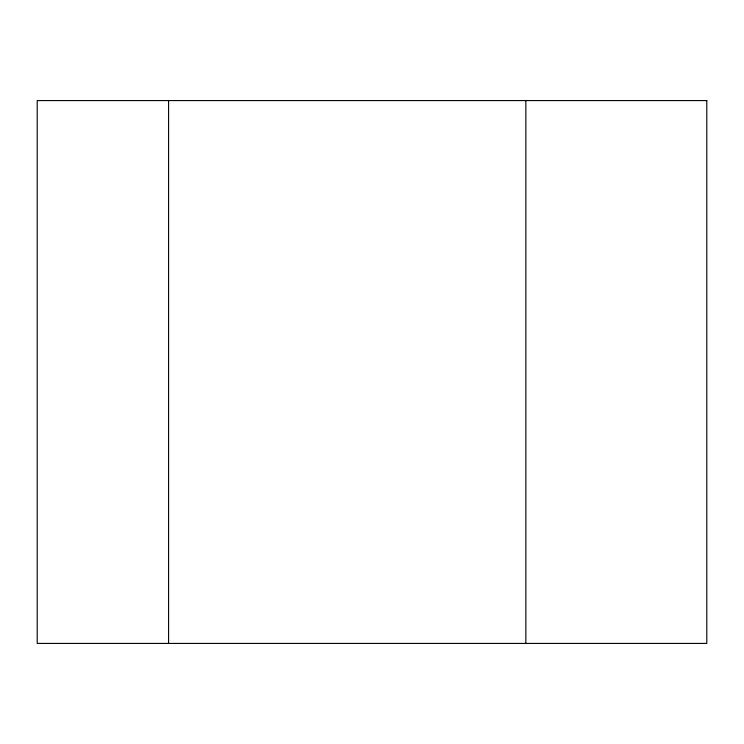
<?xml version="1.0" encoding="UTF-8"?>
<svg xmlns="http://www.w3.org/2000/svg" width="744" height="744" viewBox="0 0 744 744"><rect width="100%" height="100%" fill="white"/><g stroke="black" fill="none" stroke-linecap="round" stroke-linejoin="round"><path stroke-width="1.12" d="M525.85 100.58L525.85 643.421M168.59 100.58L168.59 643.421M706.8 100.58L37.2 100.58L37.2 643.421L706.8 643.421L706.8 100.58"/></g></svg>
